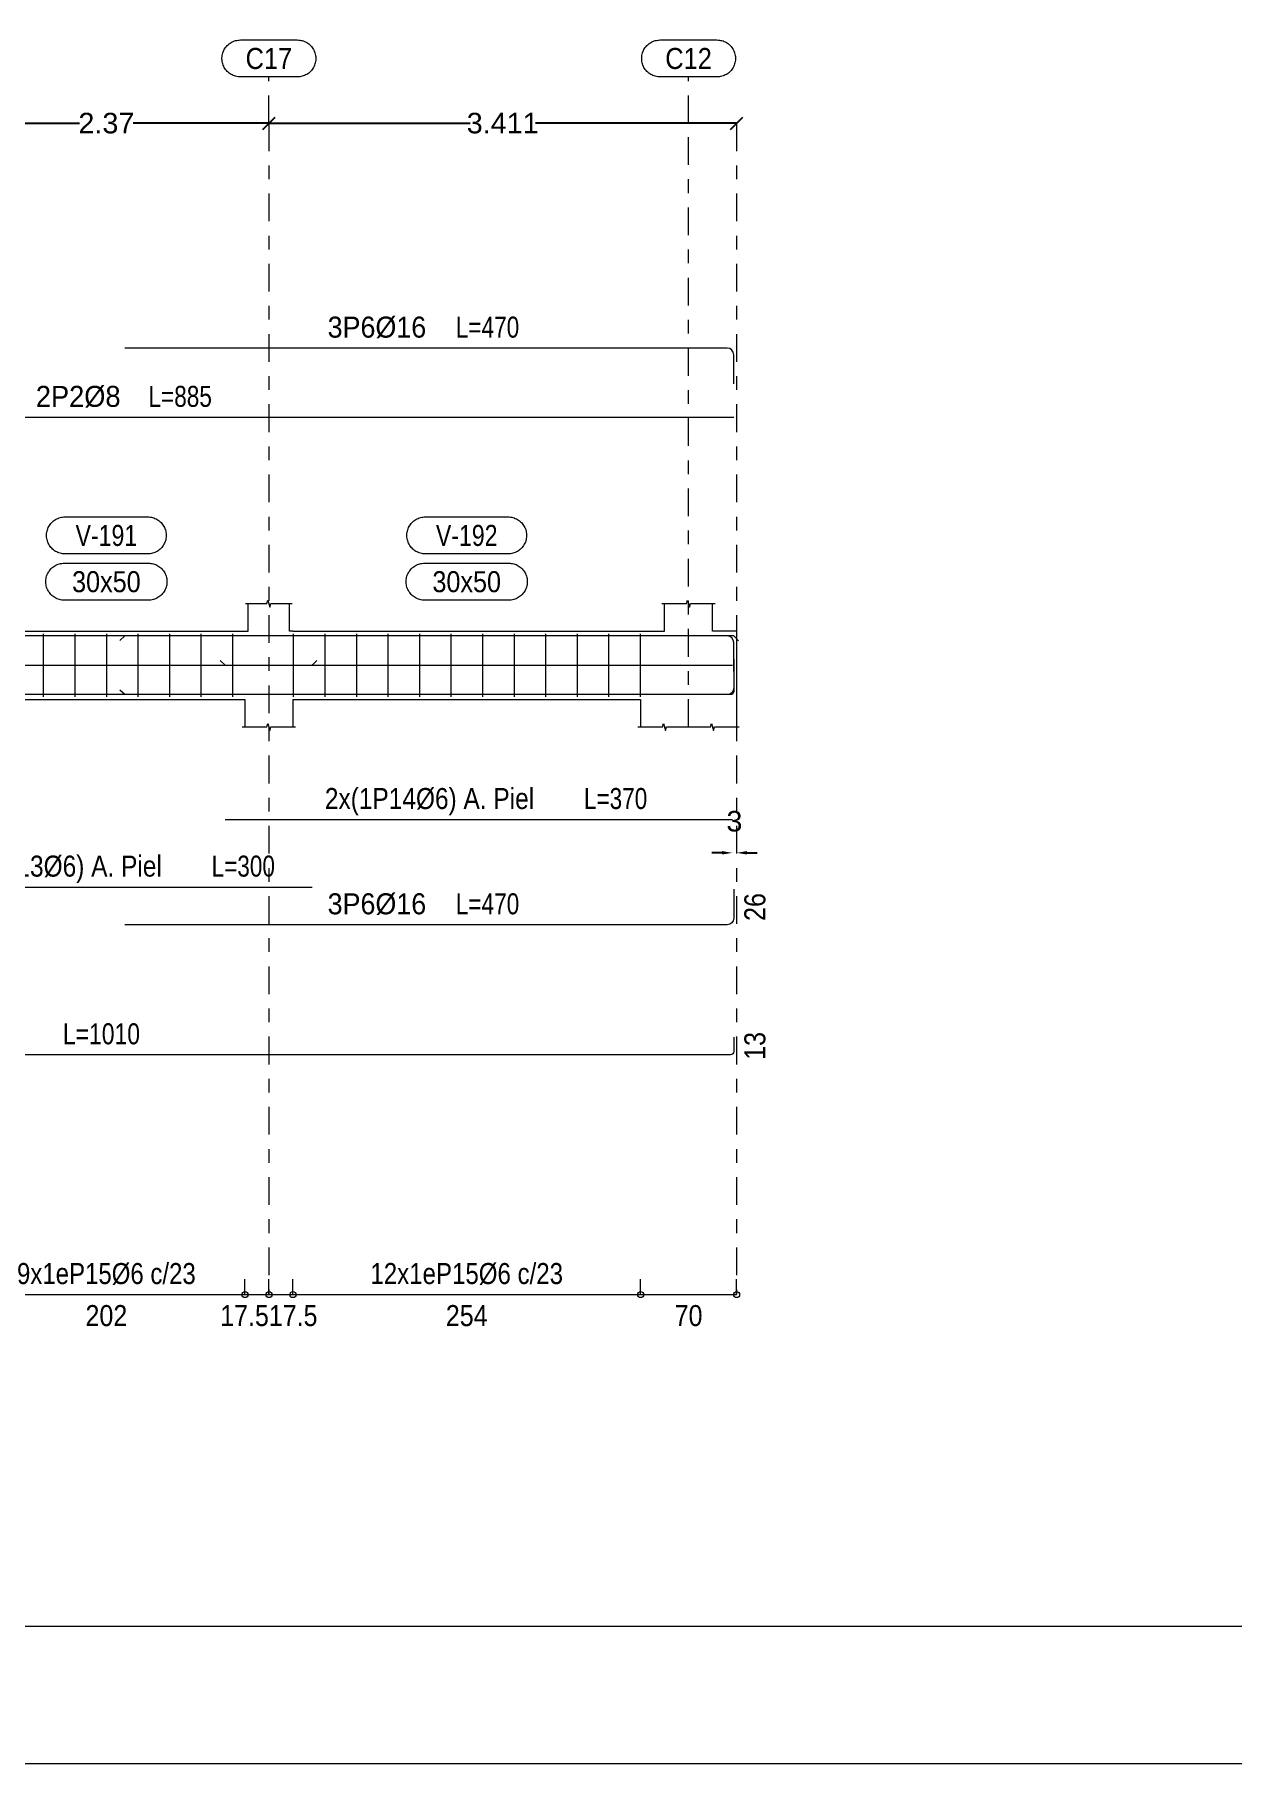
# Model space of a CAD drawing. Header units: millimetres. Extents: x 2 to 158, y -69 to 77.
# Drawn here: x 88.87 to 97.61, y -46.8 to -34.19 of the extents above; entities that cross this region are included whole.
import ezdxf
from ezdxf.enums import TextEntityAlignment as Align

# ---------------------------------------------------------------- set-up
doc = ezdxf.new("R2010")
doc.units = ezdxf.units.MM
doc.linetypes.add('CYPE_RAYAPUNTO', pattern=[0.4125, 0.2025, -0.105, 0, -0.105])
for name, color, linetype, lineweight in [('ALZ_ARM_LONG_ARM_TEXTOS', 3, 'Continuous', 9), ('ALZ_ARM_LONG_TXT_LONG', 3, 'Continuous', 9), ('ALZ_ARM_TRANS_TXT_EST', 3, 'Continuous', 9), ('ALZ_CONT_NUDOS', 122, 'Continuous', 9), ('ALZ_CONT_VIG_HORMIGON', 2, 'Continuous', 9), ('ALZ_COT_COT_ANCLAJES', 3, 'Continuous', 0), ('ALZ_COT_COT_ARM', 3, 'Continuous', 0), ('ALZ_COT_COT_EST', 3, 'Continuous', 0), ('ALZ_COT_COT_LIN_APOYOS', 2, 'CYPE_RAYAPUNTO', 0), ('ALZ_COT_LONGITUD_PROYECTADA', 122, 'Continuous', 0), ('ALZ_COT_TEXTOS_ESTRIBOS', 122, 'Continuous', 0), ('ALZ_REF_COT_LIN_AUX_COTA', 2, 'CYPE_RAYAPUNTO', 9), ('ALZ_REF_REF_NOMBRE', 3, 'Continuous', 9), ('ALZ_REF_REF_REFERENCIA', 3, 'Continuous', 9), ('ALZ_REF_TEXTO_REF_NOMBRE', 3, 'Continuous', 9), ('ALZ_REF_TEXTO_REF_REFERENCIA', 3, 'Continuous', 9), ('ARM_LONGITUDINAL_Ø16', 212, 'Continuous', 9), ('ARM_LONGITUDINAL_Ø6', 151, 'Continuous', 9), ('ARM_LONGITUDINAL_Ø8', 32, 'Continuous', 9), ('ARM_TRANSVERSAL_Ø6', 151, 'Continuous', 9), ('RECUAD_LIMITES', 2, 'Continuous', 0), ('RECUAD_MARCO', 1, 'Continuous', 20)]:
    doc.layers.add(name, color=color, linetype=linetype, lineweight=lineweight)
doc.styles.add('CYPETXT_0.225_romans', font='arial.ttf', dxfattribs={"height": 0.15})
doc.styles.add('CYPETXT_romans', font='arial.ttf', dxfattribs={"height": 0.2})
doc.dimstyles.new('cype_arrow', dxfattribs={"dimtxt": 0.18, "dimasz": 0.075, "dimexe": 0.05625, "dimexo": 0.05625, "dimgap": 0, "dimtad": 0, "dimdec": 4, "dimzin": 0, "dimdsep": 46, "dimtxsty": 'CYPETXT_0.225_romans', "dimcen": 0.09, "dimadec": 0, "dimazin": 0, "dimtfac": 1, "dimtdec": 4, "dimtofl": 0, "dimtmove": 2, "dimatfit": 3, "dimfxl": 1, "dimtolj": 1, "dimtzin": 0, "dimarcsym": 0})
doc.dimstyles.new('cype_oblique', dxfattribs={"dimtxt": 0.18, "dimasz": 0.18, "dimexe": 0.05625, "dimexo": 0.05625, "dimgap": 0, "dimtad": 0, "dimdec": 4, "dimzin": 0, "dimdsep": 46, "dimtxsty": 'CYPETXT_0.225_romans', "dimblk": 'OBLIQUE', "dimtsz": 0.045, "dimcen": 0.09, "dimadec": 0, "dimazin": 0, "dimtfac": 1, "dimtdec": 4, "dimtofl": 0, "dimtmove": 2, "dimatfit": 3, "dimfxl": 1, "dimtolj": 1, "dimtzin": 0, "dimarcsym": 0})

# ---------------------------------------------------------------- blocks, each defined once
blk = doc.blocks.new('*D121')
at = {"layer": 'ALZ_COT_LONGITUD_PROYECTADA', "color": 0, "lineweight": -2, "transparency": 16777216}
for p, q in [((88.164, -34.886), (88.254, -34.796)), ((90.534, -34.886), (90.624, -34.796)), ((88.209, -34.841), (89.198, -34.841)), ((90.579, -34.841), (89.59, -34.841))]:
    blk.add_line(p, q, dxfattribs=at)
at = {"layer": 'Defpoints', "color": 0, "transparency": 16777216}
for p in [(88.209, -34.841), (88.209, -34.841), (90.579, -34.841)]:
    blk.add_point(p, dxfattribs=at)
at = {"layer": 'ALZ_COT_LONGITUD_PROYECTADA', "color": 0, "transparency": 16777216, "insert": (89.394, -34.841), "char_height": 0.15, "attachment_point": 5, "style": 'CYPETXT_0.225_romans'}
blk.add_mtext('\\A1;2.37', dxfattribs=at)
blk = doc.blocks.new('_OBLIQUE')
at = {"color": 0, "linetype": 'ByBlock', "lineweight": -2}
blk.add_line((-0.5, -0.5), (0.5, 0.5), dxfattribs=at)
blk = doc.blocks.new('*D122')
at = {"layer": 'ALZ_COT_LONGITUD_PROYECTADA', "color": 0, "lineweight": -2, "transparency": 16777216}
for p, q in [((90.534, -34.886), (90.624, -34.796)), ((93.945, -34.886), (94.035, -34.796)), ((90.579, -34.841), (92.046, -34.841)), ((93.99, -34.841), (92.523, -34.841))]:
    blk.add_line(p, q, dxfattribs=at)
at = {"layer": 'Defpoints', "color": 0, "transparency": 16777216}
for p in [(90.579, -34.841), (90.579, -34.841), (93.99, -34.841)]:
    blk.add_point(p, dxfattribs=at)
at = {"layer": 'ALZ_COT_LONGITUD_PROYECTADA', "color": 0, "transparency": 16777216, "insert": (92.284, -34.841), "char_height": 0.15, "attachment_point": 5, "style": 'CYPETXT_0.225_romans'}
blk.add_mtext('\\A1;3.411', dxfattribs=at)
blk = doc.blocks.new('*D128')
at = {"layer": 'ALZ_COT_COT_ARM', "color": 0, "lineweight": -2, "transparency": 16777216}
for p, q in [((93.884, -40.163), (93.809, -40.163)), ((94.065, -40.163), (94.14, -40.163))]:
    blk.add_line(p, q, dxfattribs=at)
at = {"layer": 'ALZ_COT_COT_ARM', "color": 0, "transparency": 16777216}
for points in [[(93.884, -40.15), (93.884, -40.175), (93.959, -40.163)], [(94.065, -40.15), (94.065, -40.175), (93.99, -40.163)]]:
    blk.add_solid(points, dxfattribs=at)
at = {"layer": 'Defpoints', "color": 0, "transparency": 16777216}
for p in [(93.959, -40.163), (93.99, -40.163), (93.99, -40.163)]:
    blk.add_point(p, dxfattribs=at)
at = {"layer": 'ALZ_COT_COT_ARM', "color": 0, "transparency": 16777216, "insert": (93.974, -39.933), "char_height": 0.15, "attachment_point": 5, "style": 'CYPETXT_0.225_romans'}
blk.add_mtext('\\A1;3', dxfattribs=at)

msp = doc.modelspace()

# ---------------------------------------------------------------- linework, layer by layer
at = {"layer": 'ALZ_CONT_NUDOS'}
for p, q in [((90.42886, -38.54497), (90.42886, -38.34497)), ((90.72886, -38.54497), (90.72886, -38.34497)), ((93.46457, -38.54497), (93.46457, -38.34497)), ((93.81457, -38.54497), (93.81457, -38.34497)), ((90.40386, -38.54497), (90.42886, -38.54497)), ((90.75386, -38.54497), (90.72886, -38.54497)), ((93.28957, -38.54497), (93.46457, -38.54497)), ((93.98957, -38.54497), (93.81457, -38.54497)), ((90.40386, -39.04497), (90.40386, -39.24497)), ((90.75386, -39.04497), (90.75386, -39.24497)), ((93.28957, -39.04497), (93.28957, -39.24497)), ((93.98957, -39.04497), (93.98957, -39.24497))]:
    msp.add_line(p, q, dxfattribs=at)
for points in [[(90.40886, -38.34497), (90.56386, -38.34497), (90.57136, -38.31997), (90.58636, -38.36997), (90.59386, -38.34497), (90.74886, -38.34497)], [(93.44457, -38.34497), (93.62457, -38.34497), (93.63207, -38.31997), (93.64707, -38.36997), (93.65457, -38.34497), (93.83457, -38.34497)], [(93.98957, -38.54497), (93.98957, -39.04497)], [(90.38386, -39.24497), (90.56386, -39.24497), (90.57136, -39.21997), (90.58636, -39.26997), (90.59386, -39.24497), (90.77386, -39.24497)], [(93.26957, -39.24497), (93.44957, -39.24497), (93.45707, -39.21997), (93.47207, -39.26997), (93.47957, -39.24497), (93.65957, -39.24497)], [(93.61957, -39.24497), (93.79957, -39.24497), (93.80707, -39.21997), (93.82207, -39.26997), (93.82957, -39.24497), (94.00957, -39.24497)]]:
    msp.add_lwpolyline(points, dxfattribs=at)
at = {"layer": 'ALZ_CONT_VIG_HORMIGON'}
for p, q in [((88.38386, -38.54497), (90.40386, -38.54497)), ((90.75386, -38.54497), (93.28957, -38.54497)), ((88.38386, -39.04497), (90.40386, -39.04497)), ((90.75386, -39.04497), (93.28957, -39.04497))]:
    msp.add_line(p, q, dxfattribs=at)
at = {"layer": 'ALZ_COT_COT_EST'}
for p, q in [((90.40386, -43.38497), (90.40386, -43.27247)), ((90.57886, -43.38497), (90.57886, -43.27247)), ((90.75386, -43.38497), (90.75386, -43.27247)), ((93.28957, -43.38497), (93.28957, -43.27247))]:
    msp.add_line(p, q, dxfattribs=at)
for points in [[(88.38386, -43.38497), (90.40386, -43.38497), (90.40386, -43.27247)], [(90.40386, -43.38497), (90.57886, -43.38497), (90.57886, -43.27247)], [(90.57886, -43.38497), (90.75386, -43.38497), (90.75386, -43.27247)], [(90.75386, -43.38497), (93.28957, -43.38497), (93.28957, -43.27247)], [(93.28957, -43.38497), (93.98957, -43.38497), (93.98957, -43.27247)]]:
    msp.add_lwpolyline(points, dxfattribs=at)
for centre in [(90.40386, -43.38497), (90.40386, -43.38497), (90.57886, -43.38497), (90.57886, -43.38497), (90.75386, -43.38497), (90.75386, -43.38497), (93.28957, -43.38497), (93.28957, -43.38497), (93.98957, -43.38497)]:
    msp.add_circle(centre, 0.0225, dxfattribs=at)
at = {"layer": 'ALZ_COT_COT_LIN_APOYOS'}
for p, q in [((90.57886, -34.84107), (90.57886, -43.38497)), ((93.98957, -34.84107), (93.98957, -43.38497))]:
    msp.add_line(p, q, dxfattribs=at)
at = {"layer": 'ALZ_REF_COT_LIN_AUX_COTA'}
for p, q in [((90.57886, -34.84107), (90.57886, -34.50357)), ((93.63957, -34.84107), (93.63957, -34.50357)), ((93.63957, -39.24497), (93.63957, -34.84107))]:
    msp.add_line(p, q, dxfattribs=at)
at = {"layer": 'ALZ_REF_REF_NOMBRE'}
for points in [[(89.69536, -37.71247), (89.70438, -37.71277), (89.71336, -37.71367), (89.72225, -37.71517), (89.73103, -37.71726), (89.73965, -37.71994), (89.74807, -37.72318), (89.75625, -37.72698), (89.76416, -37.73131), (89.77177, -37.73617), (89.77903, -37.74152), (89.78592, -37.74734), (89.7924, -37.75362), (89.79846, -37.76031), (89.80405, -37.76739), (89.80915, -37.77483), (89.81375, -37.78259), (89.81782, -37.79064), (89.82134, -37.79895), (89.8243, -37.80747), (89.82669, -37.81617), (89.82848, -37.82501), (89.82969, -37.83395), (89.83029, -37.84296), (89.83029, -37.85198), (89.82969, -37.86098), (89.82848, -37.86992), (89.82669, -37.87876), (89.8243, -37.88747), (89.82134, -37.89599), (89.81782, -37.90429), (89.81375, -37.91235), (89.80915, -37.92011), (89.80405, -37.92755), (89.79846, -37.93463), (89.7924, -37.94132), (89.78592, -37.94759), (89.77903, -37.95342), (89.77177, -37.95877), (89.76416, -37.96362), (89.75625, -37.96796), (89.74807, -37.97176), (89.73965, -37.975), (89.73103, -37.97767), (89.72225, -37.97976), (89.71336, -37.98126), (89.70438, -37.98217), (89.69536, -37.98247), (89.09236, -37.98247), (89.08335, -37.98217), (89.07437, -37.98126), (89.06547, -37.97976), (89.0567, -37.97767), (89.04808, -37.975), (89.03966, -37.97176), (89.03148, -37.96796), (89.02357, -37.96362), (89.01596, -37.95877), (89.0087, -37.95342), (89.00181, -37.94759), (88.99532, -37.94132), (88.98927, -37.93463), (88.98368, -37.92755), (88.97857, -37.92011), (88.97398, -37.91235), (88.96991, -37.90429), (88.96638, -37.89599), (88.96342, -37.88747), (88.96104, -37.87876), (88.95924, -37.86992), (88.95804, -37.86098), (88.95744, -37.85198), (88.95744, -37.84296), (88.95804, -37.83395), (88.95924, -37.82501), (88.96104, -37.81617), (88.96342, -37.80747), (88.96638, -37.79895), (88.96991, -37.79064), (88.97398, -37.78259), (88.97857, -37.77483), (88.98368, -37.76739), (88.98927, -37.76031), (88.99532, -37.75362), (89.00181, -37.74734), (89.0087, -37.74152), (89.01596, -37.73617), (89.02357, -37.73131), (89.03148, -37.72698), (89.03966, -37.72318), (89.04808, -37.71994), (89.0567, -37.71726), (89.06547, -37.71517), (89.07437, -37.71367), (89.08335, -37.71277), (89.09236, -37.71247), (89.69536, -37.71247)], [(92.32322, -37.71247), (92.33224, -37.71277), (92.34121, -37.71367), (92.35011, -37.71517), (92.35888, -37.71726), (92.3675, -37.71994), (92.37592, -37.72318), (92.3841, -37.72698), (92.39202, -37.73131), (92.39962, -37.73617), (92.40688, -37.74152), (92.41377, -37.74734), (92.42026, -37.75362), (92.42631, -37.76031), (92.4319, -37.76739), (92.43701, -37.77483), (92.44161, -37.78259), (92.44568, -37.79064), (92.4492, -37.79895), (92.45216, -37.80747), (92.45454, -37.81617), (92.45634, -37.82501), (92.45754, -37.83395), (92.45814, -37.84296), (92.45814, -37.85198), (92.45754, -37.86098), (92.45634, -37.86992), (92.45454, -37.87876), (92.45216, -37.88747), (92.4492, -37.89599), (92.44568, -37.90429), (92.44161, -37.91235), (92.43701, -37.92011), (92.4319, -37.92755), (92.42631, -37.93463), (92.42026, -37.94132), (92.41377, -37.94759), (92.40688, -37.95342), (92.39962, -37.95877), (92.39202, -37.96362), (92.3841, -37.96796), (92.37592, -37.97176), (92.3675, -37.975), (92.35888, -37.97767), (92.35011, -37.97976), (92.34121, -37.98126), (92.33224, -37.98217), (92.32322, -37.98247), (91.72022, -37.98247), (91.7112, -37.98217), (91.70222, -37.98126), (91.69333, -37.97976), (91.68455, -37.97767), (91.67594, -37.975), (91.66752, -37.97176), (91.65933, -37.96796), (91.65142, -37.96362), (91.64382, -37.95877), (91.63655, -37.95342), (91.62966, -37.94759), (91.62318, -37.94132), (91.61713, -37.93463), (91.61153, -37.92755), (91.60643, -37.92011), (91.60183, -37.91235), (91.59776, -37.90429), (91.59424, -37.89599), (91.59128, -37.88747), (91.5889, -37.87876), (91.5871, -37.86992), (91.5859, -37.86098), (91.58529, -37.85198), (91.58529, -37.84296), (91.5859, -37.83395), (91.5871, -37.82501), (91.5889, -37.81617), (91.59128, -37.80747), (91.59424, -37.79895), (91.59776, -37.79064), (91.60183, -37.78259), (91.60643, -37.77483), (91.61153, -37.76739), (91.61713, -37.76031), (91.62318, -37.75362), (91.62966, -37.74734), (91.63655, -37.74152), (91.64382, -37.73617), (91.65142, -37.73131), (91.65933, -37.72698), (91.66752, -37.72318), (91.67594, -37.71994), (91.68455, -37.71726), (91.69333, -37.71517), (91.70222, -37.71367), (91.7112, -37.71277), (91.72022, -37.71247), (92.32322, -37.71247)], [(89.70099, -38.04997), (89.71001, -38.05027), (89.71898, -38.05117), (89.72788, -38.05267), (89.73665, -38.05476), (89.74527, -38.05744), (89.75369, -38.06068), (89.76187, -38.06448), (89.76979, -38.06881), (89.77739, -38.07367), (89.78465, -38.07902), (89.79154, -38.08484), (89.79803, -38.09112), (89.80408, -38.09781), (89.80967, -38.10489), (89.81478, -38.11233), (89.81938, -38.12009), (89.82345, -38.12814), (89.82697, -38.13645), (89.82993, -38.14497), (89.83231, -38.15367), (89.83411, -38.16251), (89.83531, -38.17145), (89.83591, -38.18046), (89.83591, -38.18948), (89.83531, -38.19848), (89.83411, -38.20742), (89.83231, -38.21626), (89.82993, -38.22497), (89.82697, -38.23349), (89.82345, -38.24179), (89.81938, -38.24985), (89.81478, -38.25761), (89.80967, -38.26505), (89.80408, -38.27213), (89.79803, -38.27882), (89.79154, -38.28509), (89.78465, -38.29092), (89.77739, -38.29627), (89.76979, -38.30112), (89.76187, -38.30546), (89.75369, -38.30926), (89.74527, -38.3125), (89.73665, -38.31517), (89.72788, -38.31726), (89.71898, -38.31876), (89.71001, -38.31967), (89.70099, -38.31997), (89.08674, -38.31997), (89.07772, -38.31967), (89.06874, -38.31876), (89.05985, -38.31726), (89.05107, -38.31517), (89.04245, -38.3125), (89.03404, -38.30926), (89.02585, -38.30546), (89.01794, -38.30112), (89.01034, -38.29627), (89.00307, -38.29092), (88.99618, -38.28509), (88.9897, -38.27882), (88.98365, -38.27213), (88.97805, -38.26505), (88.97295, -38.25761), (88.96835, -38.24985), (88.96428, -38.24179), (88.96076, -38.23349), (88.9578, -38.22497), (88.95542, -38.21626), (88.95362, -38.20742), (88.95242, -38.19848), (88.95181, -38.18948), (88.95181, -38.18046), (88.95242, -38.17145), (88.95362, -38.16251), (88.95542, -38.15367), (88.9578, -38.14497), (88.96076, -38.13645), (88.96428, -38.12814), (88.96835, -38.12009), (88.97295, -38.11233), (88.97805, -38.10489), (88.98365, -38.09781), (88.9897, -38.09112), (88.99618, -38.08484), (89.00307, -38.07902), (89.01034, -38.07367), (89.01794, -38.06881), (89.02585, -38.06448), (89.03404, -38.06068), (89.04245, -38.05744), (89.05107, -38.05476), (89.05985, -38.05267), (89.06874, -38.05117), (89.07772, -38.05027), (89.08674, -38.04997), (89.70099, -38.04997)], [(92.32884, -38.04997), (92.33786, -38.05027), (92.34684, -38.05117), (92.35573, -38.05267), (92.36451, -38.05476), (92.37313, -38.05744), (92.38155, -38.06068), (92.38973, -38.06448), (92.39764, -38.06881), (92.40525, -38.07367), (92.41251, -38.07902), (92.4194, -38.08484), (92.42588, -38.09112), (92.43194, -38.09781), (92.43753, -38.10489), (92.44263, -38.11233), (92.44723, -38.12009), (92.4513, -38.12814), (92.45482, -38.13645), (92.45778, -38.14497), (92.46017, -38.15367), (92.46196, -38.16251), (92.46317, -38.17145), (92.46377, -38.18046), (92.46377, -38.18948), (92.46317, -38.19848), (92.46196, -38.20742), (92.46017, -38.21626), (92.45778, -38.22497), (92.45482, -38.23349), (92.4513, -38.24179), (92.44723, -38.24985), (92.44263, -38.25761), (92.43753, -38.26505), (92.43194, -38.27213), (92.42588, -38.27882), (92.4194, -38.28509), (92.41251, -38.29092), (92.40525, -38.29627), (92.39764, -38.30112), (92.38973, -38.30546), (92.38155, -38.30926), (92.37313, -38.3125), (92.36451, -38.31517), (92.35573, -38.31726), (92.34684, -38.31876), (92.33786, -38.31967), (92.32884, -38.31997), (91.71459, -38.31997), (91.70558, -38.31967), (91.6966, -38.31876), (91.6877, -38.31726), (91.67893, -38.31517), (91.67031, -38.3125), (91.66189, -38.30926), (91.65371, -38.30546), (91.6458, -38.30112), (91.63819, -38.29627), (91.63093, -38.29092), (91.62404, -38.28509), (91.61755, -38.27882), (91.6115, -38.27213), (91.60591, -38.26505), (91.6008, -38.25761), (91.59621, -38.24985), (91.59214, -38.24179), (91.58861, -38.23349), (91.58565, -38.22497), (91.58327, -38.21626), (91.58147, -38.20742), (91.58027, -38.19848), (91.57967, -38.18948), (91.57967, -38.18046), (91.58027, -38.17145), (91.58147, -38.16251), (91.58327, -38.15367), (91.58565, -38.14497), (91.58861, -38.13645), (91.59214, -38.12814), (91.59621, -38.12009), (91.6008, -38.11233), (91.60591, -38.10489), (91.6115, -38.09781), (91.61755, -38.09112), (91.62404, -38.08484), (91.63093, -38.07902), (91.63819, -38.07367), (91.6458, -38.06881), (91.65371, -38.06448), (91.66189, -38.06068), (91.67031, -38.05744), (91.67893, -38.05476), (91.6877, -38.05267), (91.6966, -38.05117), (91.70558, -38.05027), (91.71459, -38.04997), (92.32884, -38.04997)]]:
    msp.add_lwpolyline(points, close=True, dxfattribs=at)
at = {"layer": 'ALZ_REF_REF_REFERENCIA'}
for points in [[(90.78586, -34.23357), (90.79488, -34.23387), (90.80386, -34.23477), (90.81275, -34.23627), (90.82153, -34.23837), (90.83015, -34.24104), (90.83857, -34.24428), (90.84675, -34.24808), (90.85466, -34.25241), (90.86227, -34.25727), (90.86953, -34.26262), (90.87642, -34.26845), (90.8829, -34.27472), (90.88896, -34.28141), (90.89455, -34.28849), (90.89965, -34.29593), (90.90425, -34.30369), (90.90832, -34.31174), (90.91184, -34.32005), (90.9148, -34.32857), (90.91719, -34.33727), (90.91898, -34.34611), (90.92019, -34.35506), (90.92079, -34.36406), (90.92079, -34.37308), (90.92019, -34.38208), (90.91898, -34.39102), (90.91719, -34.39986), (90.9148, -34.40857), (90.91184, -34.41709), (90.90832, -34.4254), (90.90425, -34.43345), (90.89965, -34.44121), (90.89455, -34.44865), (90.88896, -34.45573), (90.8829, -34.46242), (90.87642, -34.46869), (90.86953, -34.47452), (90.86227, -34.47987), (90.85466, -34.48472), (90.84675, -34.48906), (90.83857, -34.49286), (90.83015, -34.4961), (90.82153, -34.49877), (90.81275, -34.50086), (90.80386, -34.50236), (90.79488, -34.50327), (90.78586, -34.50357), (90.37186, -34.50357), (90.36285, -34.50327), (90.35387, -34.50236), (90.34497, -34.50086), (90.3362, -34.49877), (90.32758, -34.4961), (90.31916, -34.49286), (90.31098, -34.48906), (90.30307, -34.48472), (90.29546, -34.47987), (90.2882, -34.47452), (90.28131, -34.46869), (90.27482, -34.46242), (90.26877, -34.45573), (90.26318, -34.44865), (90.25807, -34.44121), (90.25348, -34.43345), (90.24941, -34.4254), (90.24588, -34.41709), (90.24292, -34.40857), (90.24054, -34.39986), (90.23874, -34.39102), (90.23754, -34.38208), (90.23694, -34.37308), (90.23694, -34.36406), (90.23754, -34.35506), (90.23874, -34.34611), (90.24054, -34.33727), (90.24292, -34.32857), (90.24588, -34.32005), (90.24941, -34.31174), (90.25348, -34.30369), (90.25807, -34.29593), (90.26318, -34.28849), (90.26877, -34.28141), (90.27482, -34.27472), (90.28131, -34.26845), (90.2882, -34.26262), (90.29546, -34.25727), (90.30307, -34.25241), (90.31098, -34.24808), (90.31916, -34.24428), (90.32758, -34.24104), (90.3362, -34.23837), (90.34497, -34.23627), (90.35387, -34.23477), (90.36285, -34.23387), (90.37186, -34.23357), (90.78586, -34.23357)], [(93.84657, -34.23357), (93.85559, -34.23387), (93.86457, -34.23477), (93.87346, -34.23627), (93.88224, -34.23837), (93.89086, -34.24104), (93.89928, -34.24428), (93.90746, -34.24808), (93.91537, -34.25241), (93.92298, -34.25727), (93.93024, -34.26262), (93.93713, -34.26845), (93.94361, -34.27472), (93.94967, -34.28141), (93.95526, -34.28849), (93.96036, -34.29593), (93.96496, -34.30369), (93.96903, -34.31174), (93.97255, -34.32005), (93.97551, -34.32857), (93.9779, -34.33727), (93.97969, -34.34611), (93.9809, -34.35506), (93.9815, -34.36406), (93.9815, -34.37308), (93.9809, -34.38208), (93.97969, -34.39102), (93.9779, -34.39986), (93.97551, -34.40857), (93.97255, -34.41709), (93.96903, -34.4254), (93.96496, -34.43345), (93.96036, -34.44121), (93.95526, -34.44865), (93.94967, -34.45573), (93.94361, -34.46242), (93.93713, -34.46869), (93.93024, -34.47452), (93.92298, -34.47987), (93.91537, -34.48472), (93.90746, -34.48906), (93.89928, -34.49286), (93.89086, -34.4961), (93.88224, -34.49877), (93.87346, -34.50086), (93.86457, -34.50236), (93.85559, -34.50327), (93.84657, -34.50357), (93.43257, -34.50357), (93.42356, -34.50327), (93.41458, -34.50236), (93.40568, -34.50086), (93.39691, -34.49877), (93.38829, -34.4961), (93.37987, -34.49286), (93.37169, -34.48906), (93.36378, -34.48472), (93.35617, -34.47987), (93.34891, -34.47452), (93.34202, -34.46869), (93.33553, -34.46242), (93.32948, -34.45573), (93.32389, -34.44865), (93.31878, -34.44121), (93.31419, -34.43345), (93.31012, -34.4254), (93.30659, -34.41709), (93.30363, -34.40857), (93.30125, -34.39986), (93.29945, -34.39102), (93.29825, -34.38208), (93.29765, -34.37308), (93.29765, -34.36406), (93.29825, -34.35506), (93.29945, -34.34611), (93.30125, -34.33727), (93.30363, -34.32857), (93.30659, -34.32005), (93.31012, -34.31174), (93.31419, -34.30369), (93.31878, -34.29593), (93.32389, -34.28849), (93.32948, -34.28141), (93.33553, -34.27472), (93.34202, -34.26845), (93.34891, -34.26262), (93.35617, -34.25727), (93.36378, -34.25241), (93.37169, -34.24808), (93.37987, -34.24428), (93.38829, -34.24104), (93.39691, -34.23837), (93.40568, -34.23627), (93.41458, -34.23477), (93.42356, -34.23387), (93.43257, -34.23357), (93.84657, -34.23357)]]:
    msp.add_lwpolyline(points, close=True, dxfattribs=at)
at = {"layer": 'ARM_LONGITUDINAL_Ø16'}
for p, q in [((89.52957, -38.58097), (89.49221, -38.6142)), ((89.52957, -39.00897), (89.49221, -38.97574))]:
    msp.add_line(p, q, dxfattribs=at)
for points in [[(93.96957, -36.74148), (93.96957, -36.52948), (93.96592, -36.51111), (93.95551, -36.49554), (93.93994, -36.48513), (93.92157, -36.48148), (89.52957, -36.48148)], [(93.96957, -38.84097), (93.96957, -38.62897), (93.96592, -38.6106), (93.95551, -38.59503), (93.93994, -38.58462), (93.92157, -38.58097), (89.52957, -38.58097)], [(93.96957, -38.74897), (93.96957, -38.96097), (93.96592, -38.97934), (93.95551, -38.99491), (93.93994, -39.00531), (93.92157, -39.00897), (89.52957, -39.00897)], [(93.96957, -40.42797), (93.96957, -40.63997), (93.96592, -40.65834), (93.95551, -40.67391), (93.93994, -40.68431), (93.92157, -40.68797), (89.52957, -40.68797)]]:
    msp.add_lwpolyline(points, dxfattribs=at)
at = {"layer": 'ARM_LONGITUDINAL_Ø6'}
for p, q in [((90.25922, -38.79497), (90.22386, -38.75961)), ((90.89386, -38.79497), (90.92922, -38.75961))]:
    msp.add_line(p, q, dxfattribs=at)
for points in [[(87.89386, -38.79497), (90.89386, -38.79497)], [(90.25922, -38.79497), (93.95922, -38.79497)], [(90.25922, -39.91997), (93.95922, -39.91997)], [(87.89386, -40.41297), (90.89386, -40.41297)]]:
    msp.add_lwpolyline(points, dxfattribs=at)
at = {"layer": 'ARM_LONGITUDINAL_Ø8'}
msp.add_line((93.96957, -38.58097), (94.00493, -38.61632), dxfattribs=at)
for points in [[(93.96957, -36.98648), (85.12457, -36.98648)], [(93.96957, -38.58097), (85.12457, -38.58097)], [(93.96957, -38.87897), (93.96957, -38.98497), (93.96775, -38.99415), (93.96254, -39.00194), (93.95476, -39.00714), (93.94557, -39.00897), (83.99957, -39.00897)], [(93.96957, -41.50622), (93.96957, -41.61222), (93.96775, -41.62141), (93.96254, -41.62919), (93.95476, -41.63439), (93.94557, -41.63622), (83.99957, -41.63622)]]:
    msp.add_lwpolyline(points, dxfattribs=at)
at = {"layer": 'ARM_TRANSVERSAL_Ø6'}
for p, q in [((88.93386, -38.56497), (88.93386, -39.02497)), ((89.16386, -38.56497), (89.16386, -39.02497)), ((89.39386, -38.56497), (89.39386, -39.02497)), ((89.62386, -38.56497), (89.62386, -39.02497)), ((89.85386, -38.56497), (89.85386, -39.02497)), ((90.08386, -38.56497), (90.08386, -39.02497)), ((90.31386, -38.56497), (90.31386, -39.02497)), ((90.75672, -38.56497), (90.75672, -39.02497)), ((90.98672, -38.56497), (90.98672, -39.02497)), ((91.21672, -38.56497), (91.21672, -39.02497)), ((91.44672, -38.56497), (91.44672, -39.02497)), ((91.67672, -38.56497), (91.67672, -39.02497)), ((91.90672, -38.56497), (91.90672, -39.02497)), ((92.13672, -38.56497), (92.13672, -39.02497)), ((92.36672, -38.56497), (92.36672, -39.02497)), ((92.59672, -38.56497), (92.59672, -39.02497)), ((92.82672, -38.56497), (92.82672, -39.02497)), ((93.05672, -38.56497), (93.05672, -39.02497)), ((93.28672, -38.56497), (93.28672, -39.02497))]:
    msp.add_line(p, q, dxfattribs=at)
at = {"layer": 'RECUAD_LIMITES'}
msp.add_lwpolyline([(67.36494, -46.80496), (126.76494, -46.80496), (126.76494, -4.80496), (67.36494, -4.80496), (67.36494, -46.80496)], close=True, dxfattribs=at)
at = {"layer": 'RECUAD_MARCO'}
msp.add_lwpolyline([(69.86494, -45.80496), (125.76494, -45.80496), (125.76494, -5.80496), (69.86494, -5.80496), (69.86494, -45.80496)], close=True, dxfattribs=at)

# ---------------------------------------------------------------- texts
at = {"layer": 'ALZ_ARM_LONG_ARM_TEXTOS', "style": 'CYPETXT_romans'}
for s, height, width, p in [('3P6%%c16', 0.153333, 0.914795, (91.36682, -36.40481)), ('2P2%%c8', 0.153333, 0.926742, (89.18832, -36.90981)), ('2x(1P14%%c6) A. Piel', 0.1533333, 0.832631, (91.75047, -39.8433)), ('2x(1P13%%c6) A. Piel', 0.1533333, 0.832631, (89.03511, -40.3363)), ('3P6%%c16', 0.153333, 0.914795, (91.36682, -40.6113))]:
    msp.add_text(s, height=height, dxfattribs=dict(at, width=width)).set_placement(p, align=Align.CENTER)
at = {"layer": 'ALZ_ARM_LONG_TXT_LONG', "style": 'CYPETXT_romans'}
for s, width, p in [(' L=470', 0.768527, (92.1507, -36.40481)), (' L=885', 0.768527, (89.9092, -36.90981)), (' L=370', 0.768527, (93.08447, -39.8433)), (' L=300', 0.768527, (90.36911, -40.3363)), (' L=470', 0.768527, (92.1507, -40.6113)), (' L=1010', 0.780391, (89.3347, -41.55955))]:
    msp.add_text(s, height=0.153333, dxfattribs=dict(at, width=width)).set_placement(p, align=Align.CENTER)
at = {"layer": 'ALZ_ARM_TRANS_TXT_EST', "style": 'CYPETXT_romans'}
for s, width, p in [('9x1eP15%%c6 c/23', 0.816977, (89.39386, -43.30831)), ('12x1eP15%%c6 c/23', 0.819407, (92.02172, -43.30831))]:
    msp.add_text(s, height=0.1533333, dxfattribs=dict(at, width=width)).set_placement(p, align=Align.CENTER)
at = {"layer": 'ALZ_COT_COT_ANCLAJES', "style": 'CYPETXT_romans', "width": 0.853312}
for s, p in [('26', (94.04624, -40.55797)), ('13', (94.04624, -41.57122))]:
    msp.add_text(s, height=0.153333, rotation=90, dxfattribs=at).set_placement(p, align=Align.TOP_CENTER)
at = {"layer": 'ALZ_COT_TEXTOS_ESTRIBOS', "style": 'CYPETXT_romans', "width": 0.853312}
for s, p in [('202', (89.39386, -43.46164)), ('254', (92.02172, -43.46164)), ('70', (93.63957, -43.46164))]:
    msp.add_text(s, height=0.153333, dxfattribs=at).set_placement(p, align=Align.TOP_CENTER)
at = {"layer": 'ALZ_COT_TEXTOS_ESTRIBOS', "style": 'CYPETXT_romans', "width": 0.85041}
msp.add_text('17.5', height=0.153333, dxfattribs=at).set_placement((90.57886, -43.46164), align=Align.TOP_RIGHT)
msp.add_text('17.5', height=0.153333, dxfattribs=at).set_placement((90.57886, -43.46164), align=Align.TOP_LEFT)
at = {"layer": 'ALZ_REF_TEXTO_REF_NOMBRE', "style": 'CYPETXT_romans'}
for s, width, p in [('V-191', 0.78605, (89.39386, -37.84747)), ('V-192', 0.78605, (92.02172, -37.84747)), ('30x50', 0.857077, (89.39386, -38.18497)), ('30x50', 0.857077, (92.02172, -38.18497))]:
    msp.add_text(s, height=0.153333, dxfattribs=dict(at, width=width)).set_placement(p, align=Align.MIDDLE_CENTER)
at = {"layer": 'ALZ_REF_TEXTO_REF_REFERENCIA', "style": 'CYPETXT_romans', "width": 0.864}
for s, p in [('C17', (90.57886, -34.36857)), ('C12', (93.63957, -34.36857))]:
    msp.add_text(s, height=0.153333, dxfattribs=at).set_placement(p, align=Align.MIDDLE_CENTER)

# ---------------------------------------------------------------- dimensions: what is measured, and where the dimension line sits
at = {"layer": 'ALZ_COT_COT_ARM'}
dim = msp.add_aligned_dim(p1=(93.95922, -40.16297), p2=(93.98957, -40.16297), distance=0, text='3', dimstyle='cype_arrow', override={"dimexe": 0, "dimexo": 0}, dxfattribs=at)
dim.commit()
dim.dimension.update_dxf_attribs({"geometry": '*D128', "text_midpoint": (93.9744, -39.93306)})
at = {"layer": 'ALZ_COT_LONGITUD_PROYECTADA'}
for p1, p2, text, picture, middle in [((90.57886, -34.84107), (88.20886, -34.84107), '2.37', '*D121', (89.39386, -34.84107)), ((93.98957, -34.84107), (90.57886, -34.84107), '3.411', '*D122', (92.28422, -34.84107))]:
    dim = msp.add_aligned_dim(p1=p1, p2=p2, distance=0, text=text, dimstyle='cype_oblique', override={"dimexe": 0, "dimexo": 0}, dxfattribs=at)
    dim.commit()
    dim.dimension.update_dxf_attribs({"geometry": picture, "text_midpoint": middle})

doc.saveas('drawing.dxf')
